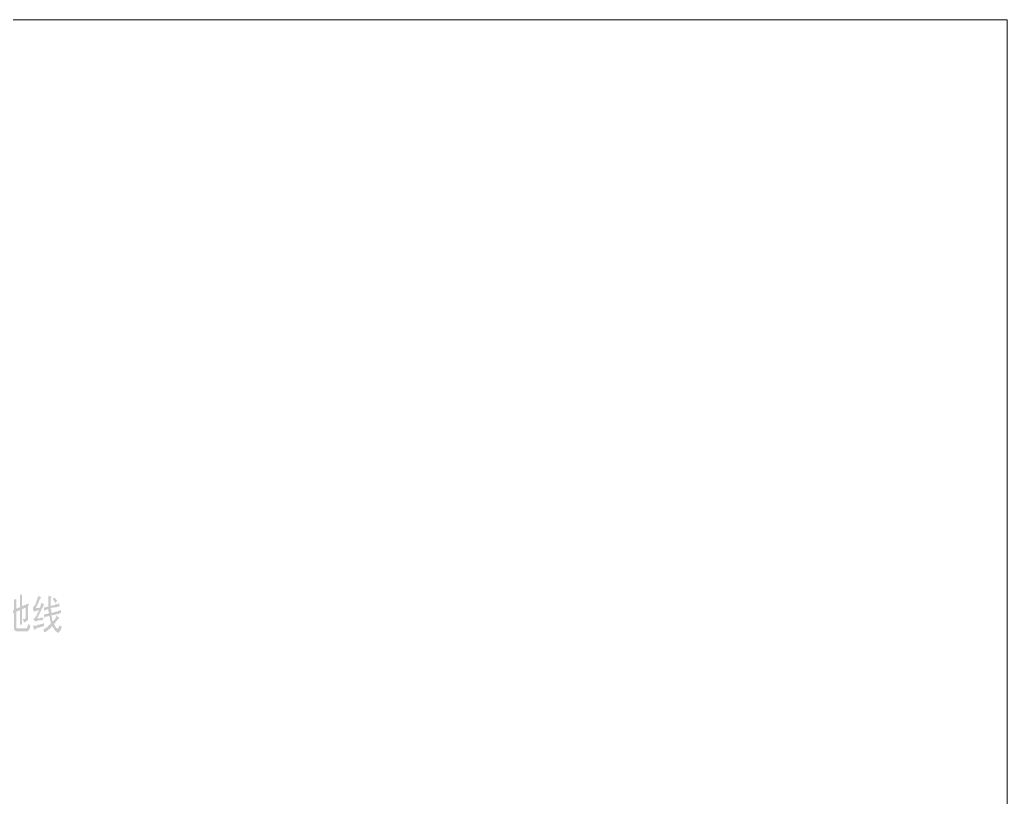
# Model space of a CAD drawing. Header units: millimetres. Extents: x 6156 to 7119, y 3162 to 3647.
# Drawn here: x 7033.3 to 7119, y 3579.9 to 3647.4 of the extents above; entities that cross this region are included whole.
import ezdxf

# ---------------------------------------------------------------- set-up
doc = ezdxf.new("R2010")
doc.units = ezdxf.units.MM
doc.layers.add('图层1', color=7, linetype='Continuous')
doc.layers.add('点图2', color=30, linetype='Continuous', lineweight=5)

msp = doc.modelspace()

# ---------------------------------------------------------------- hatches: boundary and pattern name
at = {"layer": '图层1', "transparency": 33554559}
h = msp.add_hatch(color=256, dxfattribs=at)
h.paths.add_polyline_path([(7032.586, 3595.727), (7032.586, 3595.791), (7032.586, 3595.854), (7032.523, 3595.854), (7032.523, 3595.918), (7032.523, 3595.918), (7032.523, 3595.981), (7032.523, 3595.981), (7032.459, 3596.045), (7032.459, 3596.045), (7032.523, 3596.045), (7032.523, 3596.045), (7032.523, 3596.045), (7032.586, 3596.045), (7032.586, 3596.045), (7032.65, 3596.045), (7032.65, 3596.108), (7032.713, 3596.108), (7032.713, 3596.108), (7032.713, 3596.108), (7032.777, 3596.108), (7032.777, 3596.108), (7032.777, 3596.426), (7032.777, 3596.489), (7032.777, 3596.489), (7032.777, 3596.553), (7032.777, 3596.616), (7032.777, 3596.616), (7032.777, 3596.68), (7032.777, 3596.68), (7032.777, 3596.743), (7032.777, 3596.743), (7032.777, 3596.807), (7032.777, 3596.807), (7032.777, 3596.87), (7032.777, 3596.934), (7032.777, 3596.934), (7032.777, 3596.997), (7032.777, 3597.061), (7032.777, 3597.061), (7032.967, 3597.061), (7032.967, 3596.997), (7032.967, 3596.934), (7032.967, 3596.934), (7032.967, 3596.87), (7032.967, 3596.87), (7032.967, 3596.807), (7032.967, 3596.743), (7032.967, 3596.743), (7032.967, 3596.68), (7032.967, 3596.68), (7032.967, 3596.616), (7032.967, 3596.616), (7032.967, 3596.553), (7032.967, 3596.553), (7032.967, 3596.489), (7032.967, 3596.489), (7032.967, 3596.235), (7033.285, 3596.362), (7033.285, 3596.934), (7033.285, 3596.997), (7033.285, 3596.997), (7033.285, 3597.061), (7033.285, 3597.061), (7033.285, 3597.124), (7033.285, 3597.124), (7033.285, 3597.188), (7033.285, 3597.251), (7033.285, 3597.251), (7033.285, 3597.315), (7033.285, 3597.315), (7033.285, 3597.378), (7033.285, 3597.378), (7033.285, 3597.442), (7033.475, 3597.442), (7033.475, 3597.378), (7033.475, 3597.378), (7033.475, 3597.315), (7033.475, 3597.315), (7033.475, 3597.251), (7033.475, 3597.251), (7033.475, 3597.188), (7033.475, 3597.188), (7033.475, 3597.124), (7033.475, 3597.061), (7033.475, 3597.061), (7033.475, 3596.997), (7033.475, 3596.934), (7033.475, 3596.934), (7033.475, 3596.426), (7033.475, 3596.489), (7033.539, 3596.489), (7033.539, 3596.489), (7033.539, 3596.489), (7033.539, 3596.489), (7033.602, 3596.489), (7033.602, 3596.489), (7033.602, 3596.489), (7033.666, 3596.553), (7033.666, 3596.553), (7033.729, 3596.553), (7033.729, 3596.553), (7033.729, 3596.553), (7033.793, 3596.553), (7033.793, 3596.616), (7033.856, 3596.616), (7033.856, 3596.616), (7033.92, 3596.616), (7033.92, 3596.68), (7033.983, 3596.68), (7033.983, 3596.68), (7034.047, 3596.68), (7034.047, 3596.68), (7034.047, 3596.616), (7034.047, 3596.616), (7034.047, 3596.553), (7034.047, 3596.553), (7034.047, 3596.489), (7034.047, 3596.489), (7033.983, 3596.426), (7033.983, 3596.426), (7033.983, 3596.362), (7033.983, 3596.299), (7033.983, 3596.299), (7033.983, 3596.235), (7033.983, 3596.172), (7033.983, 3595.664), (7033.983, 3595.6), (7033.983, 3595.537), (7033.983, 3595.537), (7033.983, 3595.473), (7033.983, 3595.41), (7033.983, 3595.41), (7033.983, 3595.346), (7033.983, 3595.346), (7033.983, 3595.283), (7033.983, 3595.283), (7033.983, 3595.283), (7033.92, 3595.219), (7033.92, 3595.219), (7033.92, 3595.219), (7033.92, 3595.219), (7033.92, 3595.156), (7033.856, 3595.156), (7033.856, 3595.156), (7033.856, 3595.156), (7033.793, 3595.092), (7033.793, 3595.092), (7033.729, 3595.092), (7033.729, 3595.092), (7033.729, 3595.092), (7033.666, 3595.029), (7033.666, 3595.029), (7033.602, 3595.029), (7033.602, 3595.092), (7033.602, 3595.092), (7033.602, 3595.156), (7033.602, 3595.156), (7033.602, 3595.219), (7033.602, 3595.219), (7033.539, 3595.283), (7033.539, 3595.283), (7033.539, 3595.346), (7033.602, 3595.346), (7033.602, 3595.346), (7033.666, 3595.346), (7033.666, 3595.346), (7033.729, 3595.346), (7033.729, 3595.41), (7033.729, 3595.41), (7033.793, 3595.41), (7033.793, 3595.41), (7033.793, 3595.41), (7033.793, 3595.41), (7033.793, 3595.473), (7033.793, 3595.473), (7033.793, 3595.473), (7033.793, 3595.537), (7033.793, 3595.537), (7033.793, 3595.6), (7033.793, 3595.664), (7033.793, 3595.727), (7033.793, 3595.727), (7033.793, 3596.299), (7033.793, 3596.299), (7033.729, 3596.299), (7033.729, 3596.299), (7033.729, 3596.299), (7033.666, 3596.299), (7033.666, 3596.235), (7033.602, 3596.235), (7033.602, 3596.235), (7033.602, 3596.235), (7033.539, 3596.235), (7033.539, 3596.235), (7033.475, 3596.172), (7033.475, 3596.172), (7033.475, 3596.172), (7033.475, 3595.219), (7033.475, 3595.219), (7033.475, 3595.156), (7033.475, 3595.092), (7033.475, 3595.092), (7033.475, 3595.029), (7033.475, 3595.029), (7033.475, 3594.965), (7033.475, 3594.965), (7033.475, 3594.902), (7033.475, 3594.902), (7033.475, 3594.838), (7033.475, 3594.838), (7033.285, 3594.838), (7033.285, 3594.838), (7033.285, 3594.902), (7033.285, 3594.965), (7033.285, 3594.965), (7033.285, 3595.029), (7033.285, 3595.092), (7033.285, 3595.092), (7033.285, 3595.156), (7033.285, 3595.156), (7033.285, 3595.219), (7033.285, 3595.219), (7033.285, 3595.219), (7033.285, 3596.108), (7032.967, 3595.981), (7032.967, 3594.775), (7032.967, 3594.711), (7032.967, 3594.711), (7032.967, 3594.648), (7032.967, 3594.648), (7032.967, 3594.584), (7032.967, 3594.584), (7033.031, 3594.521), (7033.031, 3594.521), (7033.031, 3594.521), (7033.031, 3594.521), (7033.094, 3594.521), (7033.094, 3594.521), (7033.094, 3594.521), (7033.793, 3594.521), (7033.793, 3594.521), (7033.856, 3594.521), (7033.856, 3594.521), (7033.856, 3594.521), (7033.92, 3594.584), (7033.92, 3594.584), (7033.92, 3594.584), (7033.92, 3594.648), (7033.92, 3594.648), (7033.92, 3594.648), (7033.92, 3594.711), (7033.983, 3594.711), (7033.983, 3594.775), (7033.983, 3594.838), (7033.983, 3594.838), (7033.983, 3594.902), (7033.983, 3594.902), (7034.047, 3594.902), (7034.047, 3594.838), (7034.047, 3594.838), (7034.11, 3594.838), (7034.11, 3594.838), (7034.174, 3594.775), (7034.174, 3594.775), (7034.174, 3594.775), (7034.237, 3594.775), (7034.174, 3594.711), (7034.174, 3594.711), (7034.174, 3594.648), (7034.174, 3594.584), (7034.174, 3594.584), (7034.174, 3594.521), (7034.11, 3594.521), (7034.11, 3594.457), (7034.11, 3594.457), (7034.11, 3594.457), (7034.11, 3594.394), (7034.11, 3594.394), (7034.047, 3594.394), (7034.047, 3594.33), (7034.047, 3594.33), (7034.047, 3594.33), (7033.983, 3594.33), (7033.983, 3594.267), (7033.983, 3594.267), (7033.92, 3594.267), (7033.92, 3594.267), (7033.856, 3594.267), (7033.856, 3594.267), (7033.031, 3594.267), (7032.967, 3594.267), (7032.967, 3594.267), (7032.967, 3594.267), (7032.904, 3594.267), (7032.904, 3594.267), (7032.904, 3594.33), (7032.84, 3594.33), (7032.84, 3594.33), (7032.84, 3594.394), (7032.84, 3594.394), (7032.777, 3594.394), (7032.777, 3594.457), (7032.777, 3594.457), (7032.777, 3594.521), (7032.777, 3594.521), (7032.777, 3594.584), (7032.777, 3594.648), (7032.777, 3594.648), (7032.777, 3595.854), (7032.713, 3595.854), (7032.713, 3595.854), (7032.65, 3595.791), (7032.65, 3595.791), (7032.65, 3595.791), (7032.586, 3595.791), (7032.586, 3595.791), (7032.586, 3595.727)], flags=0)
h.paths.add_polyline_path([(7032.269, 3594.965), (7032.332, 3595.029), (7032.332, 3595.029), (7032.396, 3595.029), (7032.396, 3595.029), (7032.396, 3595.029), (7032.459, 3595.029), (7032.459, 3595.092), (7032.459, 3595.092), (7032.523, 3595.092), (7032.523, 3595.092), (7032.586, 3595.156), (7032.586, 3595.156), (7032.65, 3595.156), (7032.65, 3595.156), (7032.65, 3595.156), (7032.65, 3595.092), (7032.65, 3595.029), (7032.65, 3595.029), (7032.65, 3594.965), (7032.65, 3594.965), (7032.65, 3594.902), (7032.65, 3594.902), (7032.586, 3594.902), (7032.586, 3594.838), (7032.523, 3594.838), (7032.523, 3594.838), (7032.523, 3594.838), (7032.459, 3594.838), (7032.459, 3594.775), (7032.459, 3594.775), (7032.396, 3594.775), (7032.396, 3594.775), (7032.332, 3594.775), (7032.332, 3594.775), (7032.269, 3594.711), (7032.269, 3594.711), (7032.269, 3594.711), (7032.205, 3594.711), (7032.205, 3594.711), (7032.142, 3594.648), (7032.142, 3594.648), (7032.078, 3594.648), (7032.078, 3594.648), (7032.078, 3594.648), (7032.015, 3594.584), (7032.015, 3594.584), (7031.951, 3594.584), (7031.951, 3594.584), (7031.951, 3594.584), (7031.888, 3594.521), (7031.888, 3594.521), (7031.888, 3594.521), (7031.824, 3594.521), (7031.824, 3594.457), (7031.824, 3594.521), (7031.824, 3594.521), (7031.824, 3594.584), (7031.824, 3594.584), (7031.761, 3594.648), (7031.761, 3594.711), (7031.761, 3594.711), (7031.761, 3594.775), (7031.761, 3594.775), (7031.697, 3594.775), (7031.761, 3594.775), (7031.761, 3594.775), (7031.824, 3594.838), (7031.824, 3594.838), (7031.824, 3594.838), (7031.888, 3594.838), (7031.888, 3594.838), (7031.951, 3594.838), (7031.951, 3594.838), (7031.951, 3594.902), (7032.015, 3594.902), (7032.015, 3594.902), (7032.078, 3594.902), (7032.078, 3594.902), (7032.078, 3596.172), (7032.078, 3596.172), (7032.015, 3596.172), (7032.015, 3596.172), (7031.951, 3596.172), (7031.951, 3596.172), (7031.888, 3596.172), (7031.888, 3596.172), (7031.824, 3596.172), (7031.824, 3596.172), (7031.824, 3596.172), (7031.761, 3596.172), (7031.761, 3596.172), (7031.761, 3596.172), (7031.761, 3596.426), (7031.761, 3596.426), (7031.824, 3596.426), (7031.824, 3596.426), (7031.824, 3596.426), (7031.888, 3596.426), (7031.888, 3596.426), (7031.951, 3596.426), (7031.951, 3596.426), (7032.015, 3596.426), (7032.015, 3596.426), (7032.078, 3596.426), (7032.078, 3596.426), (7032.078, 3596.426), (7032.078, 3596.87), (7032.078, 3596.87), (7032.078, 3596.934), (7032.078, 3596.934), (7032.078, 3596.997), (7032.078, 3596.997), (7032.078, 3597.061), (7032.078, 3597.124), (7032.078, 3597.124), (7032.078, 3597.188), (7032.078, 3597.188), (7032.078, 3597.251), (7032.078, 3597.251), (7032.078, 3597.315), (7032.078, 3597.315), (7032.332, 3597.315), (7032.332, 3597.315), (7032.332, 3597.251), (7032.332, 3597.251), (7032.332, 3597.188), (7032.269, 3597.188), (7032.269, 3597.124), (7032.269, 3597.124), (7032.269, 3597.061), (7032.269, 3596.997), (7032.269, 3596.997), (7032.269, 3596.934), (7032.269, 3596.934), (7032.269, 3596.87), (7032.269, 3596.87), (7032.269, 3596.426), (7032.332, 3596.426), (7032.332, 3596.426), (7032.396, 3596.426), (7032.396, 3596.426), (7032.459, 3596.426), (7032.459, 3596.426), (7032.523, 3596.426), (7032.523, 3596.426), (7032.523, 3596.426), (7032.586, 3596.426), (7032.586, 3596.426), (7032.586, 3596.426), (7032.586, 3596.172), (7032.586, 3596.172), (7032.586, 3596.172), (7032.523, 3596.172), (7032.523, 3596.172), (7032.459, 3596.172), (7032.459, 3596.172), (7032.459, 3596.172), (7032.396, 3596.172), (7032.396, 3596.172), (7032.332, 3596.172), (7032.332, 3596.172), (7032.269, 3596.172)], flags=0)
h = msp.add_hatch(color=256, dxfattribs=at)
h.paths.add_polyline_path([(7035.761, 3596.87), (7035.761, 3596.934), (7035.761, 3596.934), (7035.761, 3596.997), (7035.761, 3596.997), (7035.761, 3597.061), (7035.761, 3597.124), (7035.761, 3597.124), (7035.761, 3597.188), (7035.761, 3597.188), (7035.761, 3597.251), (7035.761, 3597.251), (7035.761, 3597.315), (7035.761, 3597.378), (7035.761, 3597.378), (7035.761, 3597.378), (7035.825, 3597.315), (7035.825, 3597.315), (7035.888, 3597.315), (7035.888, 3597.315), (7035.888, 3597.315), (7035.952, 3597.315), (7035.952, 3597.315), (7036.015, 3597.315), (7036.015, 3597.315), (7036.015, 3597.315), (7036.015, 3597.251), (7036.015, 3597.251), (7036.015, 3597.188), (7035.952, 3597.188), (7035.952, 3597.124), (7035.952, 3597.061), (7035.952, 3597.061), (7035.952, 3596.997), (7035.952, 3596.997), (7035.952, 3596.934), (7035.952, 3596.934), (7035.952, 3596.87), (7035.952, 3596.87), (7035.952, 3596.807), (7035.952, 3596.807), (7035.952, 3596.743), (7035.952, 3596.743), (7035.952, 3596.68), (7035.952, 3596.616), (7035.952, 3596.616), (7035.952, 3596.553), (7035.952, 3596.489), (7035.952, 3596.489), (7036.333, 3596.553), (7036.333, 3596.616), (7036.396, 3596.616), (7036.396, 3596.616), (7036.46, 3596.616), (7036.46, 3596.616), (7036.46, 3596.616), (7036.523, 3596.616), (7036.523, 3596.68), (7036.587, 3596.68), (7036.587, 3596.68), (7036.587, 3596.68), (7036.65, 3596.68), (7036.65, 3596.68), (7036.714, 3596.68), (7036.714, 3596.426), (7036.714, 3596.426), (7036.65, 3596.426), (7036.65, 3596.426), (7036.65, 3596.426), (7036.587, 3596.426), (7036.587, 3596.426), (7036.523, 3596.426), (7036.523, 3596.426), (7036.523, 3596.426), (7036.46, 3596.362), (7036.46, 3596.362), (7036.396, 3596.362), (7036.396, 3596.362), (7036.333, 3596.362), (7035.952, 3596.299), (7035.952, 3596.235), (7036.015, 3596.172), (7036.015, 3596.172), (7036.015, 3596.108), (7036.015, 3596.108), (7036.015, 3596.045), (7036.015, 3595.981), (7036.015, 3595.981), (7036.015, 3595.918), (7036.015, 3595.918), (7036.015, 3595.854), (7036.396, 3595.981), (7036.46, 3595.981), (7036.46, 3595.981), (7036.523, 3595.981), (7036.523, 3595.981), (7036.523, 3596.045), (7036.587, 3596.045), (7036.587, 3596.045), (7036.65, 3596.045), (7036.65, 3596.045), (7036.65, 3596.045), (7036.714, 3596.045), (7036.714, 3596.108), (7036.777, 3596.108), (7036.777, 3596.108), (7036.777, 3596.108), (7036.841, 3596.108), (7036.841, 3595.854), (7036.841, 3595.854), (7036.777, 3595.854), (7036.777, 3595.854), (7036.714, 3595.854), (7036.714, 3595.791), (7036.714, 3595.791), (7036.65, 3595.791), (7036.65, 3595.791), (7036.587, 3595.791), (7036.587, 3595.791), (7036.587, 3595.791), (7036.523, 3595.791), (7036.523, 3595.791), (7036.46, 3595.791), (7036.46, 3595.727), (7036.46, 3595.727), (7036.015, 3595.664), (7036.015, 3595.6), (7036.015, 3595.6), (7036.015, 3595.537), (7036.079, 3595.537), (7036.079, 3595.473), (7036.079, 3595.41), (7036.079, 3595.41), (7036.079, 3595.346), (7036.079, 3595.346), (7036.079, 3595.283), (7036.079, 3595.283), (7036.079, 3595.219), (7036.142, 3595.219), (7036.142, 3595.156), (7036.142, 3595.156), (7036.142, 3595.156), (7036.142, 3595.156), (7036.206, 3595.156), (7036.206, 3595.219), (7036.206, 3595.219), (7036.269, 3595.219), (7036.269, 3595.283), (7036.269, 3595.283), (7036.333, 3595.346), (7036.333, 3595.346), (7036.333, 3595.346), (7036.333, 3595.41), (7036.333, 3595.41), (7036.396, 3595.41), (7036.396, 3595.473), (7036.396, 3595.473), (7036.46, 3595.537), (7036.46, 3595.537), (7036.46, 3595.6), (7036.46, 3595.6), (7036.46, 3595.664), (7036.523, 3595.6), (7036.523, 3595.6), (7036.587, 3595.537), (7036.587, 3595.537), (7036.587, 3595.537), (7036.65, 3595.473), (7036.65, 3595.473), (7036.65, 3595.473), (7036.714, 3595.41), (7036.714, 3595.41), (7036.714, 3595.41), (7036.714, 3595.41), (7036.65, 3595.41), (7036.65, 3595.346), (7036.65, 3595.346), (7036.587, 3595.346), (7036.587, 3595.283), (7036.587, 3595.283), (7036.523, 3595.283), (7036.523, 3595.219), (7036.523, 3595.219), (7036.523, 3595.219), (7036.523, 3595.219), (7036.46, 3595.156), (7036.46, 3595.156), (7036.46, 3595.156), (7036.396, 3595.092), (7036.396, 3595.092), (7036.396, 3595.092), (7036.396, 3595.029), (7036.333, 3595.029), (7036.333, 3594.965), (7036.269, 3594.965), (7036.269, 3594.902), (7036.269, 3594.902), (7036.269, 3594.838), (7036.269, 3594.838), (7036.333, 3594.775), (7036.333, 3594.775), (7036.333, 3594.711), (7036.396, 3594.711), (7036.396, 3594.648), (7036.396, 3594.648), (7036.396, 3594.584), (7036.46, 3594.584), (7036.46, 3594.584), (7036.46, 3594.584), (7036.46, 3594.521), (7036.46, 3594.521), (7036.523, 3594.521), (7036.523, 3594.521), (7036.587, 3594.521), (7036.587, 3594.521), (7036.587, 3594.521), (7036.65, 3594.521), (7036.65, 3594.521), (7036.65, 3594.521), (7036.65, 3594.584), (7036.65, 3594.584), (7036.65, 3594.648), (7036.65, 3594.648), (7036.65, 3594.711), (7036.714, 3594.711), (7036.714, 3594.775), (7036.714, 3594.838), (7036.714, 3594.775), (7036.714, 3594.775), (7036.777, 3594.775), (7036.777, 3594.775), (7036.841, 3594.711), (7036.841, 3594.711), (7036.841, 3594.711), (7036.904, 3594.711), (7036.904, 3594.648), (7036.904, 3594.648), (7036.904, 3594.648), (7036.904, 3594.584), (7036.904, 3594.521), (7036.841, 3594.521), (7036.841, 3594.457), (7036.841, 3594.394), (7036.841, 3594.394), (7036.777, 3594.33), (7036.777, 3594.33), (7036.777, 3594.267), (7036.777, 3594.267), (7036.714, 3594.267), (7036.714, 3594.203), (7036.714, 3594.203), (7036.714, 3594.203), (7036.65, 3594.203), (7036.65, 3594.203), (7036.65, 3594.14), (7036.65, 3594.14), (7036.587, 3594.14), (7036.587, 3594.14), (7036.587, 3594.14), (7036.587, 3594.14), (7036.523, 3594.203), (7036.523, 3594.203), (7036.523, 3594.203), (7036.523, 3594.203), (7036.46, 3594.203), (7036.46, 3594.203), (7036.46, 3594.267), (7036.396, 3594.267), (7036.396, 3594.267), (7036.396, 3594.267), (7036.333, 3594.33), (7036.333, 3594.33), (7036.333, 3594.33), (7036.333, 3594.394), (7036.269, 3594.394), (7036.269, 3594.457), (7036.269, 3594.457), (7036.206, 3594.521), (7036.206, 3594.521), (7036.206, 3594.584), (7036.142, 3594.584), (7036.142, 3594.648), (7036.142, 3594.648), (7036.079, 3594.711), (7036.079, 3594.711), (7036.079, 3594.711), (7036.015, 3594.711), (7036.015, 3594.648), (7036.015, 3594.648), (7035.952, 3594.584), (7035.952, 3594.584), (7035.952, 3594.584), (7035.888, 3594.521), (7035.888, 3594.521), (7035.888, 3594.521), (7035.825, 3594.457), (7035.825, 3594.457), (7035.825, 3594.457), (7035.825, 3594.457), (7035.761, 3594.457), (7035.761, 3594.394), (7035.761, 3594.394), (7035.698, 3594.394), (7035.698, 3594.33), (7035.698, 3594.33), (7035.634, 3594.33), (7035.634, 3594.33), (7035.634, 3594.267), (7035.571, 3594.267), (7035.571, 3594.267), (7035.507, 3594.203), (7035.507, 3594.203), (7035.507, 3594.203), (7035.444, 3594.203), (7035.444, 3594.14), (7035.444, 3594.203), (7035.444, 3594.203), (7035.38, 3594.267), (7035.38, 3594.267), (7035.38, 3594.33), (7035.38, 3594.33), (7035.317, 3594.33), (7035.317, 3594.394), (7035.317, 3594.394), (7035.317, 3594.394), (7035.317, 3594.457), (7035.317, 3594.457), (7035.38, 3594.457), (7035.38, 3594.457), (7035.444, 3594.457), (7035.444, 3594.521), (7035.507, 3594.521), (7035.507, 3594.521), (7035.507, 3594.521), (7035.571, 3594.584), (7035.571, 3594.584), (7035.571, 3594.584), (7035.634, 3594.584), (7035.634, 3594.648), (7035.634, 3594.648), (7035.634, 3594.648), (7035.698, 3594.648), (7035.698, 3594.648), (7035.698, 3594.711), (7035.761, 3594.711), (7035.761, 3594.711), (7035.761, 3594.775), (7035.825, 3594.775), (7035.825, 3594.775), (7035.825, 3594.838), (7035.888, 3594.838), (7035.888, 3594.838), (7035.952, 3594.902), (7035.952, 3594.902), (7035.952, 3594.965), (7035.952, 3594.965), (7035.952, 3594.965), (7035.952, 3595.029), (7035.952, 3595.029), (7035.952, 3595.092), (7035.952, 3595.092), (7035.952, 3595.156), (7035.952, 3595.156), (7035.888, 3595.219), (7035.888, 3595.219), (7035.888, 3595.283), (7035.888, 3595.283), (7035.888, 3595.346), (7035.888, 3595.41), (7035.888, 3595.41), (7035.888, 3595.473), (7035.888, 3595.473), (7035.825, 3595.537), (7035.825, 3595.537), (7035.825, 3595.6), (7035.825, 3595.6), (7035.825, 3595.6), (7035.761, 3595.6), (7035.761, 3595.6), (7035.698, 3595.6), (7035.698, 3595.6), (7035.634, 3595.537), (7035.634, 3595.537), (7035.571, 3595.537), (7035.571, 3595.537), (7035.507, 3595.537), (7035.507, 3595.537), (7035.507, 3595.537), (7035.444, 3595.537), (7035.444, 3595.537), (7035.444, 3595.473), (7035.444, 3595.473), (7035.38, 3595.473), (7035.38, 3595.727), (7035.38, 3595.727), (7035.38, 3595.727), (7035.444, 3595.727), (7035.444, 3595.727), (7035.444, 3595.791), (7035.507, 3595.791), (7035.507, 3595.791), (7035.571, 3595.791), (7035.571, 3595.791), (7035.571, 3595.791), (7035.634, 3595.791), (7035.634, 3595.791), (7035.698, 3595.791), (7035.698, 3595.791), (7035.761, 3595.854), (7035.825, 3595.854), (7035.825, 3595.854), (7035.825, 3595.854), (7035.825, 3595.918), (7035.825, 3595.981), (7035.761, 3595.981), (7035.761, 3596.045), (7035.761, 3596.045), (7035.761, 3596.108), (7035.761, 3596.108), (7035.761, 3596.172), (7035.761, 3596.172), (7035.761, 3596.235), (7035.761, 3596.235), (7035.698, 3596.172), (7035.698, 3596.172), (7035.634, 3596.172), (7035.634, 3596.172), (7035.571, 3596.172), (7035.571, 3596.172), (7035.507, 3596.108), (7035.507, 3596.108), (7035.507, 3596.108), (7035.444, 3596.108), (7035.444, 3596.108), (7035.444, 3596.108), (7035.38, 3596.108), (7035.38, 3596.108), (7035.38, 3596.362), (7035.38, 3596.362), (7035.38, 3596.362), (7035.38, 3596.362), (7035.444, 3596.362), (7035.444, 3596.362), (7035.444, 3596.362), (7035.507, 3596.362), (7035.507, 3596.362), (7035.571, 3596.362), (7035.571, 3596.362), (7035.634, 3596.426), (7035.634, 3596.426), (7035.698, 3596.426), (7035.698, 3596.426), (7035.761, 3596.426), (7035.761, 3596.426)], flags=0)
h.paths.add_polyline_path([(7035.126, 3597.188), (7035.126, 3597.188), (7035.126, 3597.188), (7035.063, 3597.124), (7035.063, 3597.124), (7035.063, 3597.124), (7034.999, 3597.061), (7034.999, 3597.061), (7034.999, 3596.997), (7034.999, 3596.997), (7034.936, 3596.934), (7034.936, 3596.934), (7034.936, 3596.87), (7034.936, 3596.87), (7034.936, 3596.807), (7034.936, 3596.807), (7034.872, 3596.807), (7034.872, 3596.743), (7034.872, 3596.743), (7034.872, 3596.68), (7034.872, 3596.68), (7034.809, 3596.616), (7034.809, 3596.616), (7034.809, 3596.553), (7034.809, 3596.553), (7034.745, 3596.489), (7034.745, 3596.489), (7034.745, 3596.426), (7034.745, 3596.426), (7034.682, 3596.362), (7034.682, 3596.362), (7034.682, 3596.299), (7034.682, 3596.299), (7034.682, 3596.299), (7034.745, 3596.299), (7034.745, 3596.299), (7034.809, 3596.299), (7034.809, 3596.299), (7034.872, 3596.299), (7034.872, 3596.299), (7034.936, 3596.299), (7034.936, 3596.299), (7034.936, 3596.299), (7034.999, 3596.299), (7034.999, 3596.299), (7034.999, 3596.299), (7034.999, 3596.299), (7034.999, 3596.362), (7035.063, 3596.362), (7035.063, 3596.426), (7035.063, 3596.426), (7035.063, 3596.489), (7035.063, 3596.489), (7035.126, 3596.553), (7035.126, 3596.553), (7035.126, 3596.616), (7035.126, 3596.68), (7035.126, 3596.68), (7035.126, 3596.743), (7035.19, 3596.743), (7035.19, 3596.743), (7035.19, 3596.743), (7035.19, 3596.743), (7035.253, 3596.68), (7035.253, 3596.68), (7035.317, 3596.68), (7035.317, 3596.68), (7035.317, 3596.616), (7035.38, 3596.616), (7035.38, 3596.616), (7035.38, 3596.616), (7035.38, 3596.616), (7035.38, 3596.553), (7035.38, 3596.553), (7035.317, 3596.489), (7035.317, 3596.489), (7035.317, 3596.489), (7035.317, 3596.426), (7035.253, 3596.426), (7035.253, 3596.362), (7035.253, 3596.362), (7035.253, 3596.299), (7035.19, 3596.299), (7035.19, 3596.235), (7035.19, 3596.235), (7035.19, 3596.235), (7035.19, 3596.172), (7035.19, 3596.172), (7035.126, 3596.172), (7035.126, 3596.108), (7035.126, 3596.108), (7035.126, 3596.108), (7035.126, 3596.045), (7035.126, 3596.045), (7035.063, 3595.981), (7035.063, 3595.981), (7035.063, 3595.981), (7035.063, 3595.918), (7034.999, 3595.918), (7034.999, 3595.854), (7034.999, 3595.854), (7034.999, 3595.791), (7034.936, 3595.727), (7034.936, 3595.727), (7034.936, 3595.664), (7034.936, 3595.664), (7034.872, 3595.6), (7034.872, 3595.6), (7034.872, 3595.537), (7034.809, 3595.473), (7034.809, 3595.473), (7034.809, 3595.41), (7034.809, 3595.41), (7034.872, 3595.41), (7034.872, 3595.41), (7034.936, 3595.41), (7034.936, 3595.41), (7034.999, 3595.41), (7034.999, 3595.41), (7035.063, 3595.41), (7035.063, 3595.473), (7035.063, 3595.473), (7035.126, 3595.473), (7035.126, 3595.473), (7035.19, 3595.473), (7035.19, 3595.473), (7035.19, 3595.473), (7035.253, 3595.473), (7035.253, 3595.473), (7035.317, 3595.473), (7035.317, 3595.473), (7035.317, 3595.41), (7035.317, 3595.41), (7035.317, 3595.346), (7035.253, 3595.346), (7035.253, 3595.283), (7035.253, 3595.283), (7035.253, 3595.219), (7035.253, 3595.219), (7035.253, 3595.219), (7035.253, 3595.219), (7035.19, 3595.219), (7035.19, 3595.219), (7035.19, 3595.219), (7035.126, 3595.219), (7035.126, 3595.219), (7035.063, 3595.219), (7035.063, 3595.219), (7034.999, 3595.219), (7034.936, 3595.219), (7034.936, 3595.219), (7034.936, 3595.219), (7034.872, 3595.219), (7034.872, 3595.219), (7034.809, 3595.156), (7034.809, 3595.156), (7034.745, 3595.156), (7034.745, 3595.156), (7034.745, 3595.156), (7034.682, 3595.156), (7034.682, 3595.156), (7034.618, 3595.156), (7034.618, 3595.156), (7034.618, 3595.156), (7034.555, 3595.092), (7034.555, 3595.092), (7034.555, 3595.092), (7034.555, 3595.156), (7034.555, 3595.156), (7034.555, 3595.219), (7034.491, 3595.219), (7034.491, 3595.283), (7034.491, 3595.283), (7034.491, 3595.346), (7034.491, 3595.41), (7034.491, 3595.41), (7034.491, 3595.41), (7034.491, 3595.41), (7034.555, 3595.41), (7034.555, 3595.473), (7034.618, 3595.473), (7034.618, 3595.473), (7034.618, 3595.537), (7034.618, 3595.537), (7034.682, 3595.537), (7034.682, 3595.6), (7034.682, 3595.6), (7034.682, 3595.6), (7034.745, 3595.664), (7034.745, 3595.664), (7034.745, 3595.727), (7034.745, 3595.727), (7034.809, 3595.727), (7034.809, 3595.791), (7034.809, 3595.791), (7034.809, 3595.854), (7034.809, 3595.854), (7034.872, 3595.918), (7034.872, 3595.918), (7034.872, 3595.981), (7034.872, 3595.981), (7034.936, 3596.045), (7034.936, 3596.108), (7034.936, 3596.108), (7034.872, 3596.108), (7034.872, 3596.108), (7034.809, 3596.108), (7034.809, 3596.045), (7034.745, 3596.045), (7034.745, 3596.045), (7034.682, 3596.045), (7034.682, 3596.045), (7034.618, 3596.045), (7034.618, 3596.045), (7034.555, 3596.045), (7034.555, 3596.045), (7034.555, 3596.045), (7034.555, 3595.981), (7034.491, 3595.981), (7034.491, 3595.981), (7034.491, 3595.981), (7034.491, 3595.981), (7034.491, 3596.045), (7034.491, 3596.108), (7034.428, 3596.108), (7034.428, 3596.172), (7034.428, 3596.172), (7034.428, 3596.235), (7034.428, 3596.235), (7034.428, 3596.299), (7034.364, 3596.299), (7034.428, 3596.299), (7034.428, 3596.299), (7034.428, 3596.362), (7034.491, 3596.362), (7034.491, 3596.362), (7034.491, 3596.426), (7034.491, 3596.426), (7034.555, 3596.489), (7034.555, 3596.489), (7034.555, 3596.489), (7034.555, 3596.553), (7034.618, 3596.553), (7034.618, 3596.616), (7034.618, 3596.68), (7034.618, 3596.68), (7034.682, 3596.68), (7034.682, 3596.743), (7034.682, 3596.743), (7034.682, 3596.807), (7034.682, 3596.807), (7034.745, 3596.87), (7034.745, 3596.87), (7034.745, 3596.934), (7034.745, 3596.934), (7034.745, 3596.997), (7034.745, 3596.997), (7034.809, 3597.061), (7034.809, 3597.061), (7034.809, 3597.124), (7034.809, 3597.124), (7034.809, 3597.188), (7034.872, 3597.188), (7034.872, 3597.251), (7034.872, 3597.315), (7034.872, 3597.315), (7034.872, 3597.378), (7034.872, 3597.378), (7034.936, 3597.378), (7034.936, 3597.315), (7034.936, 3597.315), (7034.999, 3597.315), (7034.999, 3597.251), (7034.999, 3597.251), (7035.063, 3597.251), (7035.063, 3597.251), (7035.126, 3597.251), (7035.126, 3597.188), (7035.126, 3597.188)], flags=0)
h.paths.add_polyline_path([(7035.38, 3594.965), (7035.38, 3594.902), (7035.38, 3594.902), (7035.38, 3594.838), (7035.38, 3594.775), (7035.38, 3594.775), (7035.38, 3594.775), (7035.38, 3594.711), (7035.38, 3594.711), (7035.317, 3594.711), (7035.317, 3594.711), (7035.253, 3594.711), (7035.253, 3594.711), (7035.253, 3594.711), (7035.19, 3594.648), (7035.19, 3594.648), (7035.126, 3594.648), (7035.126, 3594.648), (7035.063, 3594.648), (7035.063, 3594.648), (7035.063, 3594.648), (7034.999, 3594.648), (7034.999, 3594.584), (7034.936, 3594.584), (7034.936, 3594.584), (7034.936, 3594.584), (7034.872, 3594.584), (7034.872, 3594.584), (7034.809, 3594.584), (7034.809, 3594.521), (7034.809, 3594.521), (7034.745, 3594.521), (7034.745, 3594.521), (7034.682, 3594.521), (7034.682, 3594.521), (7034.682, 3594.457), (7034.618, 3594.457), (7034.618, 3594.457), (7034.555, 3594.457), (7034.555, 3594.457), (7034.555, 3594.457), (7034.555, 3594.457), (7034.491, 3594.457), (7034.491, 3594.521), (7034.491, 3594.521), (7034.491, 3594.584), (7034.491, 3594.584), (7034.491, 3594.648), (7034.428, 3594.648), (7034.428, 3594.711), (7034.428, 3594.711), (7034.428, 3594.711), (7034.428, 3594.775), (7034.491, 3594.775), (7034.491, 3594.775), (7034.555, 3594.775), (7034.555, 3594.775), (7034.618, 3594.775), (7034.618, 3594.775), (7034.682, 3594.775), (7034.682, 3594.775), (7034.745, 3594.775), (7034.745, 3594.775), (7034.745, 3594.775), (7034.809, 3594.775), (7034.809, 3594.838), (7034.809, 3594.838), (7034.872, 3594.838), (7034.872, 3594.838), (7034.872, 3594.838), (7034.872, 3594.838), (7034.936, 3594.838), (7034.936, 3594.838), (7034.936, 3594.838), (7034.999, 3594.838), (7034.999, 3594.838), (7034.999, 3594.838), (7035.063, 3594.838), (7035.063, 3594.902), (7035.126, 3594.902), (7035.126, 3594.902), (7035.19, 3594.902), (7035.19, 3594.902), (7035.253, 3594.902), (7035.253, 3594.902), (7035.317, 3594.965), (7035.317, 3594.965), (7035.38, 3594.965), (7035.38, 3594.965)], flags=0)
h.paths.add_polyline_path([(7036.333, 3596.743), (7036.333, 3596.743), (7036.333, 3596.807), (7036.333, 3596.807), (7036.269, 3596.87), (7036.269, 3596.87), (7036.269, 3596.87), (7036.269, 3596.934), (7036.206, 3596.934), (7036.206, 3596.997), (7036.206, 3596.997), (7036.206, 3597.061), (7036.142, 3597.061), (7036.142, 3597.124), (7036.333, 3597.188), (7036.333, 3597.188), (7036.333, 3597.188), (7036.333, 3597.188), (7036.333, 3597.124), (7036.396, 3597.124), (7036.396, 3597.124), (7036.396, 3597.061), (7036.46, 3597.061), (7036.46, 3596.997), (7036.46, 3596.997), (7036.523, 3596.934), (7036.523, 3596.87), (7036.523, 3596.87), (7036.523, 3596.87), (7036.46, 3596.87), (7036.46, 3596.807), (7036.46, 3596.807), (7036.396, 3596.807), (7036.396, 3596.743), (7036.396, 3596.743), (7036.333, 3596.743)], flags=0)

# ---------------------------------------------------------------- linework, layer by layer
at = {"layer": '点图2'}
for p, q in [((6728.315, 3647.373), (7118.974, 3647.373)), ((7118.974, 3647.373), (6835.788, 3647.373)), ((7118.974, 3521.157), (7118.974, 3647.373))]:
    msp.add_line(p, q, dxfattribs=at)

doc.saveas('drawing.dxf')
